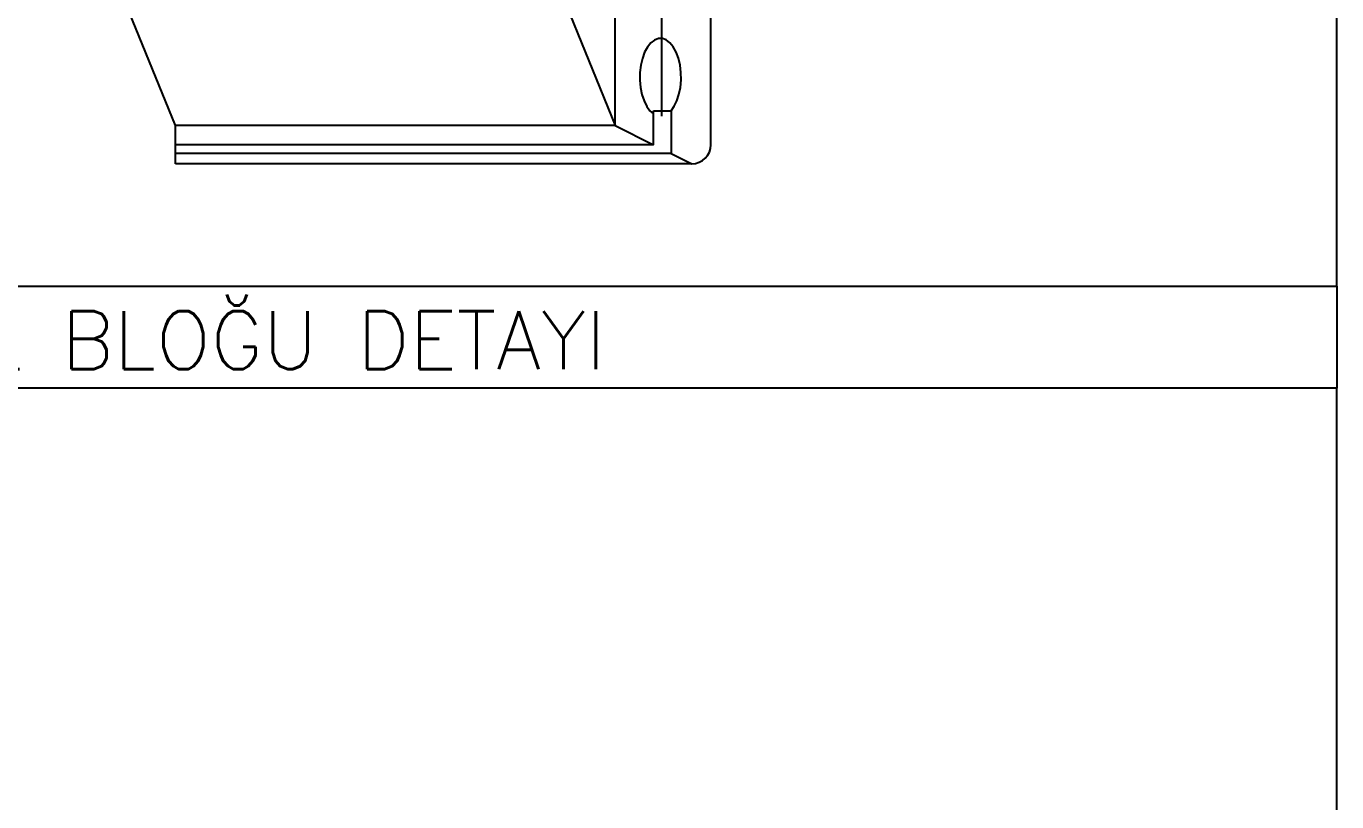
# Model space of a CAD drawing. Header units: millimetres. Extents: x 1852829 to 1882754, y -270850 to -231658.
# Drawn here: x 1879243.4 to 1879562.9, y -258374.6 to -258185.4 of the extents above; entities that cross this region are included whole.
import ezdxf
from ezdxf.enums import TextEntityAlignment as Align

# ---------------------------------------------------------------- set-up
doc = ezdxf.new("R2010")
doc.units = ezdxf.units.MM
doc.linetypes.add('DUZ', pattern=[0])
for name, color, linetype in [('00-03', 7, 'Continuous'), ('DATA-HAT', 30, 'Continuous'), ('E_PRİZ', 3, 'Continuous')]:
    doc.layers.add(name, color=color, linetype=linetype)
doc.styles.add('ERAY', font='romanstw.shx', dxfattribs={"width": 0.8, "height": 20})

msp = doc.modelspace()

# ---------------------------------------------------------------- linework, layer by layer
at = {"layer": '00-03', "color": 2}
for p, q in [((1879562.88, -258248.88), (1879562.88, -257825.86)), ((1879000.41, -258248.88), (1879562.88, -258248.88))]:
    msp.add_line(p, q, dxfattribs=at)
at = {"layer": '00-03', "color": 7}
for p, q in [((1879386.99, -258209.68), (1879386.99, -257863.27)), ((1879410.3, -258214.34), (1879410.3, -257863.27)), ((1879398.29, -257870.01), (1879398.29, -258207.38)), ((1879279.75, -258209.68), (1879256.44, -258152.34)), ((1879363.68, -258152.34), (1879386.99, -258209.68)), ((1879396.31, -258214.34), (1879396.31, -258206.06)), ((1879396.31, -258206.06), (1879400.57, -258206.06)), ((1879400.57, -258206.06), (1879400.57, -258216.47)), ((1879386.99, -258209.68), (1879279.75, -258209.68)), ((1879279.75, -258219.01), (1879279.75, -258209.68)), ((1879386.99, -258209.68), (1879396.31, -258214.34)), ((1879396.31, -258214.34), (1879279.75, -258214.34)), ((1879400.57, -258216.47), (1879279.75, -258216.47)), ((1879400.57, -258216.47), (1879405.64, -258219.01)), ((1879405.64, -258219.01), (1879279.75, -258219.01))]:
    msp.add_line(p, q, dxfattribs=at)
at = {"layer": '00-03', "color": 7, "flags": 128}
msp.add_lwpolyline([(1879400.57, -258206.06), (1879401.35, -258204.97), (1879402, -258203.63), (1879402.51, -258202.07), (1879402.85, -258200.36), (1879403.01, -258198.55), (1879402.98, -258196.72), (1879402.77, -258194.94), (1879402.38, -258193.27), (1879401.82, -258191.76), (1879401.13, -258190.49), (1879400.31, -258189.49), (1879399.41, -258188.81), (1879398.46, -258188.46), (1879397.49, -258188.47), (1879396.54, -258188.82), (1879395.64, -258189.52), (1879394.83, -258190.52), (1879394.14, -258191.8), (1879393.59, -258193.31), (1879393.2, -258194.98), (1879393, -258196.77), (1879392.97, -258198.6), (1879393.14, -258200.4), (1879393.48, -258202.11), (1879393.99, -258203.66), (1879394.65, -258205), (1879395.43, -258206.08), (1879396.31, -258206.85)], dxfattribs=at)
at = {"layer": '00-03', "color": 2}
msp.add_lwpolyline([(1879000.41, -258248.88), (1879562.88, -258248.88), (1879562.88, -258273.73), (1879000.41, -258273.73)], close=True, dxfattribs=at)
at = {"layer": '00-03', "color": 7}
msp.add_arc((1879405.64, -258214.34), 4.66, 270, 0, dxfattribs=at)
at = {"layer": 'E_PRİZ', "color": 2, "linetype": 'DUZ'}
msp.add_lwpolyline([(1878000.42, -260019.39), (1879562.88, -260019.39), (1879562.88, -258273.73), (1878000.42, -258273.73)], close=True, dxfattribs=at)

# ---------------------------------------------------------------- texts
at = {"layer": 'DATA-HAT', "color": 2, "style": 'ERAY'}
msp.add_text('TERMİNAL BLOĞU DETAYI', height=14.1305, dxfattribs=at).set_placement((1879269.59, -258259.98), align=Align.MIDDLE)

doc.saveas('drawing.dxf')
